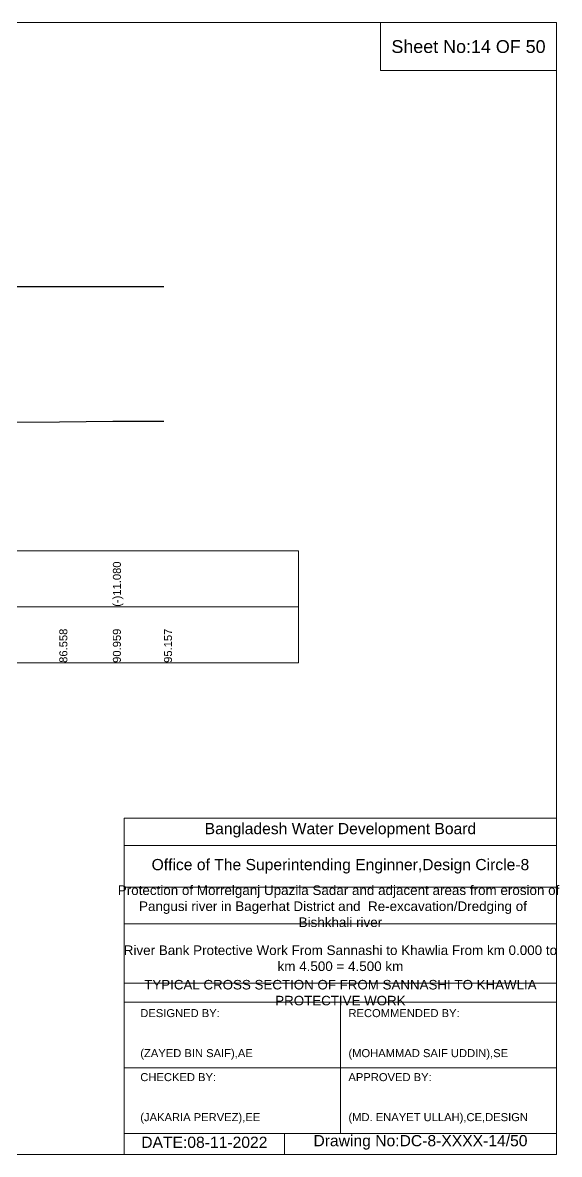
# Model space of a CAD drawing. Header units: inches. Extents: x 89000 to 845017, y -7071 to 0.
# Drawn here: x 301665 to 305017, y -7071 to 0 of the extents above; entities that cross this region are included whole.
import ezdxf

# ---------------------------------------------------------------- set-up
doc = ezdxf.new("R2010")
doc.units = ezdxf.units.IN
doc.header["$LTSCALE"] = 7
doc.header["$MEASUREMENT"] = 0
for name, color, linetype, lineweight in [('Cross section Data Border', 7, 'Continuous', 9), ('Cross Section Labels', 7, 'Continuous', 9), ('Existing_Bed_Level for Xsection', 7, 'Continuous', 25), ('Long Section Labels', 7, 'Continuous', 9)]:
    doc.layers.add(name, color=color, linetype=linetype, lineweight=lineweight)
doc.styles.get("Standard").update_dxf_attribs({"font": 'arial.ttf'})
doc.dimstyles.get("Standard").update_dxf_attribs({"dimtxt": 0.18, "dimasz": 0.18, "dimexe": 0.18, "dimexo": 0.0625, "dimgap": 0.09, "dimtad": 0, "dimtih": 1, "dimtoh": 1, "dimdec": 4, "dimzin": 0, "dimdsep": 46, "dimtxsty": 'Standard', "dimcen": 0.09, "dimadec": 0, "dimazin": 0, "dimtfac": 1, "dimtdec": 4, "dimtofl": 0, "dimtmove": 0, "dimatfit": 3, "dimfxl": 1, "dimtolj": 1, "dimtzin": 0, "dimarcsym": 0})

msp = doc.modelspace()

# ---------------------------------------------------------------- linework, layer by layer
at = {"layer": 'Cross section Data Border'}
msp.add_lwpolyline([(295100, -3300), (303389.03481, -3300), (303389.03481, -4000), (295100, -4000)], close=True, dxfattribs=at)
msp.add_lwpolyline([(295100, -3650), (303389.03481, -3650)], dxfattribs=at)
at = {"layer": 'Cross Section Labels'}
for points in [[(295000, 0), (305000, 0), (305000, -7071), (295000, -7071)], [(303900, 0), (305000, 0), (305000, -300), (303900, -300)]]:
    msp.add_lwpolyline(points, close=True, dxfattribs=at)
for points in [[(302300, -7071), (302300, -4971), (305000, -4971)], [(302300, -5141), (305000, -5141)], [(302300, -5401), (305000, -5401)], [(302300, -5631), (305000, -5631)], [(302300, -6001), (305000, -6001)], [(302300, -6121), (305000, -6121)], [(303650, -6121), (303650, -6941)], [(302300, -6531), (305000, -6531)], [(302300, -6941), (305000, -6941)], [(303300, -6941), (303300, -7071)]]:
    msp.add_lwpolyline(points, dxfattribs=at)
at = {"layer": 'Existing_Bed_Level for Xsection'}
for points in [[(296000, -1490.72), (296456.00004, -1499.08), (296835.96662, -1489.2), (296911.95446, -1555.548), (297139.95144, -1601.756), (297291.96666, -1664.076), (297443.93625, -1680.796), (297595.95147, -1761.356), (297747.92107, -1853.316), (297899.93629, -1890.556), (298201.01397, -1781.8), (298580.98716, -2019.68), (298915.26599, -2167.12), (299234.44129, -2278.84), (299507.98802, -2370.8), (299887.98765, -2474.92), (300267.98735, -2493.16), (300647.98708, -2500), (300921.59111, -2496.2), (301301.59063, -2493.92), (301575.23099, -2496.2), (301894.41798, -2493.92), (302228.89676, -2490.88), (302547.98618, -2490.88)], [(296000, -1648.8), (302547.98618, -1648.8)]]:
    msp.add_lwpolyline(points, dxfattribs=at)

# ---------------------------------------------------------------- texts
at = {"layer": 'Cross Section Labels', "attachment_point": 5}
for s, insert, char_height in [('Sheet No:14 OF 50', (304450, -150), 80), ('Bangladesh Water Development Board', (303650, -5046), 70), ('Office of The Superintending Enginner,Design Circle-8', (303650, -5271), 70)]:
    msp.add_mtext(s, dxfattribs=dict(at, insert=insert, char_height=char_height))
at = {"layer": 'Cross Section Labels'}
for s, insert, char_height, width, attachment_point in [('Protection of Morrelganj Upazila Sadar and adjacent areas from erosion of  Pangusi river in Bagerhat District and  Re-excavation/Dredging of     Bishkhali river', (303650, -5521), 60, 2800, 5), ('River Bank Protective Work From Sannashi to Khawlia From km 0.000 to km 4.500 = 4.500 km', (303650, -5846), 60, 2700, 5), ('TYPICAL CROSS SECTION OF FROM SANNASHI TO KHAWLIA PROTECTIVE WORK', (303650, -6061), 59.5765532, 2800, 5), ('DESIGNED BY:^J^J^J(ZAYED BIN SAIF),AE', (302400, -6321), 50, 1400, 4), ('RECOMMENDED BY:^J^J^J(MOHAMMAD SAIF UDDIN),SE', (303700, -6321), 50, 1400, 4), ('CHECKED BY:^J^J^J(JAKARIA PERVEZ),EE', (302400, -6721), 50, 1400, 4), ('APPROVED BY:^J^J^J(MD. ENAYET ULLAH),CE,DESIGN', (303700, -6721), 50, 1400, 4), ('DATE:08-11-2022', (302800, -6996), 70, 1400, 5), ('Drawing No:DC-8-XXXX-14/50', (304150, -6996), 70, 2200, 5)]:
    msp.add_mtext(s, dxfattribs=dict(at, insert=insert, char_height=char_height, width=width, attachment_point=attachment_point))
at = {"layer": 'Long Section Labels', "char_height": 50, "attachment_point": 1, "rotation": 90}
for s, insert in [('(-)11.080', (302228.89676, -3650)), ('(-)11.080', (302228.89676, -3650)), ('86.558', (301894.41798, -4000)), ('90.959', (302228.89676, -4000)), ('95.157', (302547.98618, -4000))]:
    msp.add_mtext(s, dxfattribs=dict(at, insert=insert))

# ---------------------------------------------------------------- leaders
at = {"layer": 'Cross Section Labels', "annotation_type": 0, "has_hookline": 1, "hookline_direction": 0, "text_width": 2510.77763}
msp.add_leader([(298120.18353, -1712.13931), (298120.18353, -650), (299306.37058, -650)], dimstyle='Standard', override={"dimasz": 72}, dxfattribs=at)

doc.saveas('drawing.dxf')
